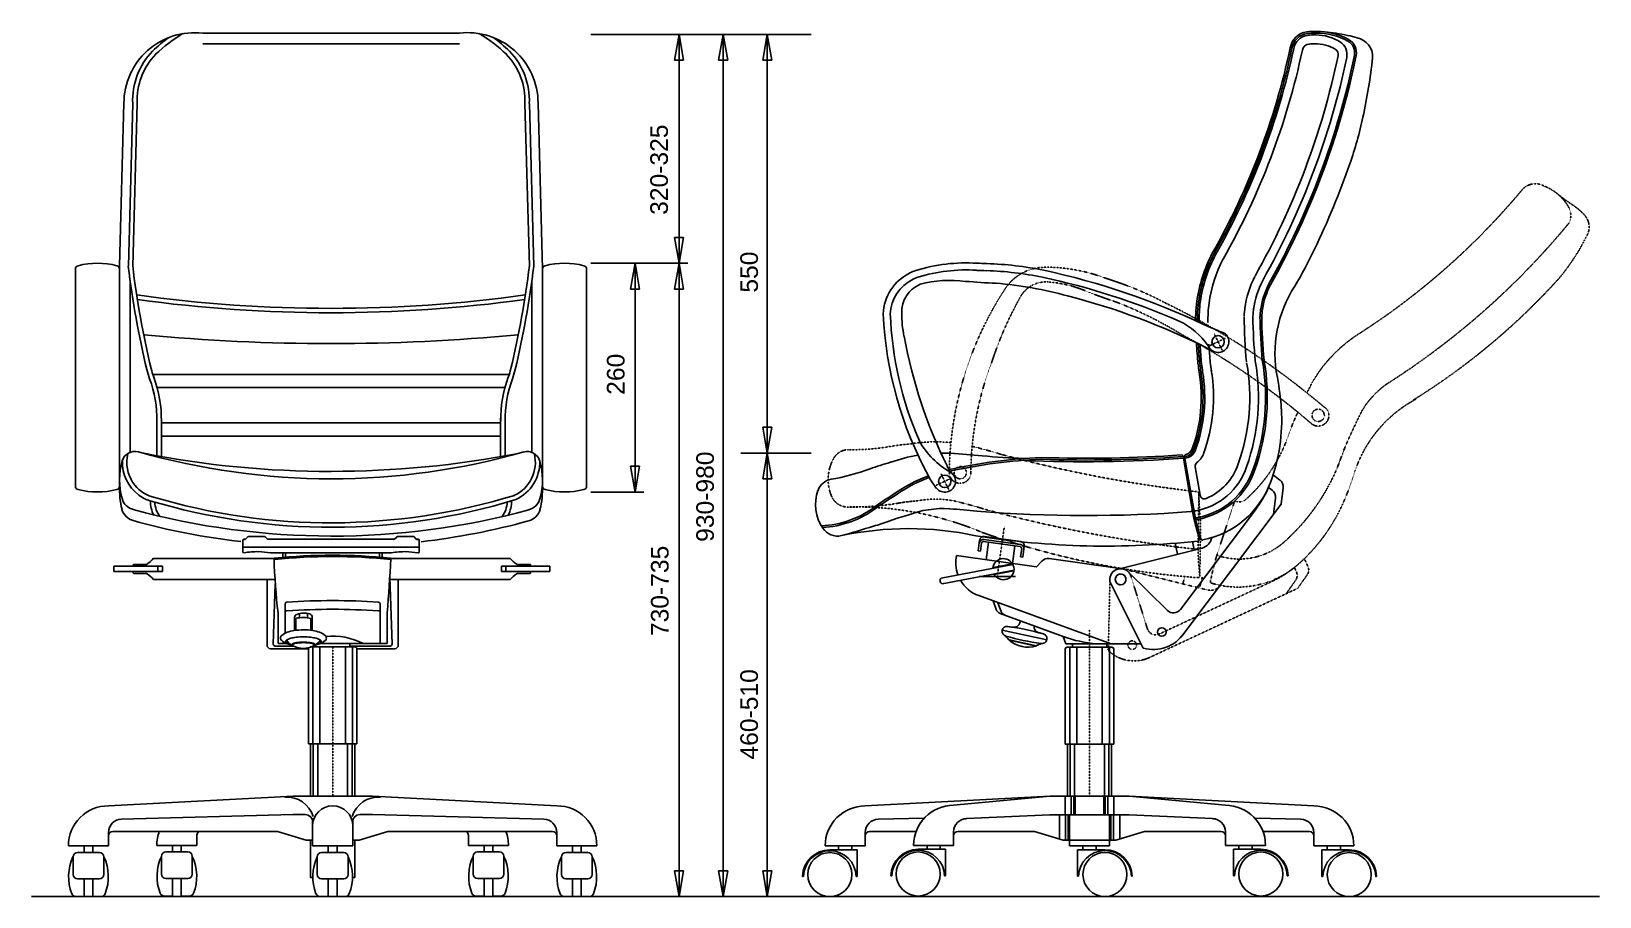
# Model space of a CAD drawing. Header units: millimetres. Extents: x 3929 to 9958, y 1973 to 3963.
# Drawn here: x 6078 to 7858, y 2880 to 3862 of the extents above; entities that cross this region are included whole.
import ezdxf

# ---------------------------------------------------------------- set-up
doc = ezdxf.new("R2010")
doc.units = ezdxf.units.MM
doc.linetypes.add('AKS1', pattern=[0.024, 0.01, -0.002, 0, -0.002, 0.01])
doc.linetypes.add('NOKTALI', pattern=[0.001, 0, -0.001])
for name, color, linetype in [('4', 1, 'NOKTALI'), ('axis', 40, 'AKS1'), ('chair', 250, 'Continuous'), ('dim', 4, 'Continuous'), ('size', 3, 'Continuous')]:
    doc.layers.add(name, color=color, linetype=linetype)
doc.styles.get("Standard").update_dxf_attribs({"font": 'arial.ttf'})

msp = doc.modelspace()

# ---------------------------------------------------------------- linework, layer by layer
at = {"color": 5}
msp.add_line((6078.3, 2880.2), (7858, 2880.2), dxfattribs=at)
at = {"layer": '4', "linetype": 'NOKTALI'}
for p, q in [((7131.4, 3349.2), (7131.8, 3349.2)), ((7403.2, 3337.6), (7402.3, 3276.3)), ((7443.3, 3327.4), (7424.2, 3269.4)), ((7405.2, 3305.2), (7404.3, 3244.1)), ((7522.9, 3263.6), (7526.9, 3254.9)), ((7300.4, 3159.3), (7302.3, 3240.4)), ((7317.4, 3251.9), (7412.8, 3228.1)), ((7326.1, 3243.8), (7344.8, 3184)), ((7387.2, 3243.4), (7385, 3235.1)), ((7407.1, 3242.5), (7403.9, 3230.4)), ((7404.1, 3243.3), (7407.1, 3242.5)), ((7511.6, 3253.6), (7513.8, 3248.8)), ((7526.1, 3245.3), (7515.4, 3230)), ((7515.4, 3230), (7349.3, 3152.5)), ((7488.3, 3238.8), (7358.2, 3178.1)), ((7513, 3239.1), (7502.3, 3223.8))]:
    msp.add_line(p, q, dxfattribs=at)
for centre, radius in [((7538.6, 3426.3), 7), ((7132.4, 3361.2), 7), ((7314.4, 3240.1), 6.09), ((7327.6, 3165.5), 4.87)]:
    msp.add_circle(centre, radius, dxfattribs=at)
for centre, radius, start, end in [((7785.1, 3669.1), 20, 60.2109, 139.3138), ((7775.6, 3635.8), 54.3, 29.4104, 68.9499), ((7145.3, 4203.7), 813.8, 302.3848, 320.1402), ((7970.8, 3878.5), 257.2, 230.6482, 236.1314), ((7806.3, 3653.1), 19, 333.4853, 29.4104), ((7798.9, 3618.7), 54.3, 42.5878, 58.3729), ((7826.1, 3640), 20, 328.9636, 50.2816), ((7145.3, 4203.7), 878.8, 302.4706, 320.4925), ((7623.2, 3739), 245.7, 320.7468, 333.5978), ((7228.4, 3540.6), 53.7, 90.1792, 146.7505), ((7229.7, 3544.3), 33.4, 85.6583, 150.6064), ((7228.9, 3400.8), 193.6, 70.0747, 90.1792), ((7221.9, 3441.3), 136.8, 66.4502, 85.6583), ((7258.7, 3454.7), 133, 69.3529, 74.2227), ((7187.1, 3217.6), 380.5, 62.0328, 71.8611), ((7241.5, 4096.9), 768.6, 301.7583, 318.0922), ((7508.4, 3357.1), 388.5, 146.7505, 179.3727), ((7555.2, 3361), 406.9, 150.6064, 162.1198), ((7552.6, 4279.7), 764.6, 248.8342, 251.4492), ((7146, 3131.6), 453.7, 58.4583, 68.8876), ((6996.1, 2796.3), 842.7, 50.8609, 63.9972), ((7004, 2807.5), 805.6, 49.1375, 61.9109), ((7675.8, 3378.3), 167.5, 124.4175, 144.0075), ((7508.4, 3357.1), 364.1, 159.268, 179.3747), ((7711.4, 3358.5), 208, 145.3542, 149.6556), ((8195, 3122.2), 745.9, 152.7594, 153.7877), ((7675.8, 3378.3), 102.5, 124.9712, 144.0075), ((7012, 2800.1), 829.8, 49.6641, 51.5456), ((7717.8, 3316.6), 145.1, 117.9606, 161.1179), ((7711.4, 3358.5), 143, 145.3542, 148.9999), ((8195, 3122.2), 745.9, 155.6417, 156.9693), ((7538.6, 3426.3), 12.2, 231.7294, 30.9516), ((8195, 3122.2), 680.9, 152.9181, 157.1809), ((7342.9, 3458.7), 171, 311.5954, 341.7613), ((7016.2, 3596.5), 525.2, 338.6405, 339.6673), ((7005.4, 3368.3), 19, 89.2757, 150.4787), ((7008.9, 3647.2), 260, 269.2757, 279.4038), ((7103.9, 3073.6), 321.5, 95.0925, 99.4038), ((7085.2, 3248.3), 145.9, 93.7187, 93.8775), ((7104.3, 3221.7), 174.5, 84.2393, 99.4098), ((7007.7, 2827.4), 580.4, 72.8048, 76.3942), ((7104.3, 3221.7), 174.5, 75.6873, 76.1978), ((7571.7, 4840.2), 1510.2, 254.9396, 263.5279), ((7342.9, 3458.7), 236, 312.3967, 342.1169), ((7016.2, 3596.5), 590.2, 337.3404, 339.5109), ((7031.5, 3353.5), 49, 150.4787, 202.8512), ((7132, 3361.2), 12, 179.3727, 267.4853), ((7132.4, 3361.2), 12, 267.4853, 359.3747), ((7292.1, 3449.2), 300.8, 335.6972, 343.4633), ((7004.8, 3342.2), 20, 202.8512, 272.431), ((7103.9, 3073.6), 256.5, 94.412, 99.4038), ((7103.9, 3073.6), 256.5, 95.0925, 99.4038), ((7104.3, 3221.7), 109.5, 75.6873, 100.5927), ((7401.2, 3337.6), 2, 359.1553, 83.5279), ((7739.5, 3341.3), 336.3, 180.6088, 186.1821), ((7445.2, 3326.6), 2, 70.8476, 158.1871), ((7449, 3339.8), 11.7, 254.4408, 308.8987), ((7008.9, 3647.2), 325, 269.2757, 279.4038), ((7013.8, 2952.2), 370.2, 67.5157, 91.1711), ((7007.7, 2827.4), 515.4, 72.6756, 76.0935), ((7571.7, 4840.2), 1575.2, 254.8938, 263.7468), ((7382.2, 3408.6), 202, 311.581, 335.6722), ((7471.5, 4181.5), 942, 250.3923, 265.7756), ((7400.3, 3276.4), 2, 263.7468, 359.1553), ((7708.9, 3278.6), 306.6, 180.4284, 186.4642), ((7449, 3340.2), 77, 252.2668, 313.5274), ((7690.8, 3186.9), 279.1, 162.8835, 169.4929), ((7447.5, 3335), 103.6, 253.3556, 311.581), ((7426.1, 3268.8), 2, 161.7553, 252.2668), ((7314.4, 3240.1), 12.2, 17.3904, 178.7054), ((7402.3, 3244.1), 2, 265.7756, 359.1553), ((7438.7, 3342.7), 115.1, 294.495, 309.2709), ((7505, 3244.7), 9.74, 325.1735, 25), ((7518.1, 3250.8), 9.74, 325.1735, 25), ((7416.4, 3242.3), 14.6, 255.9989, 321.7713), ((7418.4, 3237.6), 2, 161.7553, 253.3556), ((7354.1, 3187), 9.74, 197.3915, 295), ((7329.6, 3189.6), 42, 226.1384, 298.0434)]:
    msp.add_arc(centre, radius, start, end, dxfattribs=at)
at = {"layer": 'axis', "linetype": 'AKS1'}
for p, q in [((7433.4, 3513.9), (7415.6, 3505.3)), ((7420.6, 3519.1), (7429.6, 3500.2)), ((7123, 3355.4), (7105.2, 3346.9)), ((7110.6, 3360.1), (7119.4, 3341.7)), ((7174.4, 3243.4), (7182.4, 3300.1)), ((7279.1, 3183.4), (7279.1, 2994.1)), ((6420.2, 2994.2), (6420.2, 3163.5))]:
    msp.add_line(p, q, dxfattribs=at)
at = {"layer": 'chair'}
for p, q in [((6272.7, 3860), (6564, 3860)), ((6272.7, 3847.9), (6564, 3847.9)), ((6183.3, 3780.5), (6178.3, 3595.9)), ((6193.3, 3780.3), (6188.3, 3595.6)), ((6198.3, 3780.1), (6193.3, 3595.5)), ((6638.4, 3780.1), (6643.4, 3595.5)), ((6643.4, 3780.3), (6648.4, 3595.6)), ((6653.3, 3780.6), (6658.3, 3592.2)), ((6178.3, 3342.2), (6178.3, 3595.9)), ((6128.3, 3345.9), (6128.3, 3592.2)), ((6128.3, 3352.1), (6128.3, 3586.1)), ((6190.4, 3384.4), (6190.4, 3579.2)), ((6646.3, 3384.2), (6646.3, 3579.2)), ((6658.3, 3342.2), (6658.3, 3592.2)), ((6708.3, 3345.9), (6708.3, 3592.2)), ((6708.3, 3352.1), (6708.3, 3586.1)), ((6620.6, 3472.7), (6216, 3472.7)), ((6615.6, 3457.7), (6221, 3457.7)), ((6220.8, 3380.3), (6220.8, 3420.5)), ((6220.8, 3380.4), (6220.8, 3420.5)), ((6225.8, 3379.4), (6225.8, 3423.2)), ((6225.8, 3379.5), (6225.8, 3420.4)), ((6610.8, 3417.7), (6225.8, 3417.7)), ((6610.8, 3379.4), (6610.8, 3423.2)), ((6615.8, 3380.3), (6615.8, 3420.5)), ((6610.8, 3402.7), (6225.8, 3402.7)), ((7385.4, 3379.8), (7396, 3317.4)), ((7387, 3379.5), (7397.3, 3319.5)), ((7399.1, 3367.9), (7404.7, 3335.6)), ((7487.4, 3358.7), (7495.1, 3352.9)), ((7482.2, 3344.5), (7486.4, 3341.4)), ((7490.2, 3332.4), (7488, 3314)), ((7498.9, 3344), (7496.7, 3325.5)), ((7468.6, 3320.6), (7382.2, 3205.9)), ((7496.7, 3325.5), (7383.7, 3175.6)), ((6318.3, 3271.3), (6318.3, 3284.6)), ((6518.3, 3276.6), (6318.3, 3276.6)), ((6320.9, 3285.6), (6319.3, 3285.6)), ((6324, 3288.3), (6321.7, 3286)), ((6342.2, 3288.9), (6325.4, 3288.9)), ((6343.6, 3288.3), (6345.7, 3286.1)), ((6489.4, 3285.6), (6347.1, 3285.6)), ((6493, 3288.2), (6490.8, 3286.1)), ((6493, 3288.3), (6490.9, 3286.1)), ((6511.2, 3288.9), (6494.4, 3288.9)), ((6494.4, 3288.8), (6511.1, 3288.8)), ((6512.5, 3288.2), (6514.8, 3285.9)), ((6512.6, 3288.3), (6514.7, 3286.1)), ((6515.7, 3285.5), (6517.3, 3285.5)), ((6517.3, 3285.6), (6516.1, 3285.6)), ((6518.3, 3271.3), (6518.3, 3284.6)), ((7152.8, 3272.6), (7154.4, 3284.6)), ((7155.2, 3272.3), (7156.5, 3281.4)), ((7158.8, 3283.1), (7199.9, 3277.3)), ((7159.6, 3285.5), (7200.3, 3279.8)), ((7160.1, 3288.8), (7200.7, 3283.1)), ((7161.9, 3262.5), (7164.6, 3282.3)), ((7191.8, 3258.3), (7194.5, 3278.1)), ((7200.8, 3265.9), (7202.1, 3275)), ((7203.3, 3265.5), (7205, 3277.5)), ((7311.5, 3251.9), (7406.9, 3275.7)), ((7376.2, 3281.2), (7379.1, 3268.8)), ((7395.8, 3283.1), (7398, 3273.5)), ((6194.4, 3257), (6207.9, 3257)), ((6216.9, 3264), (6353.7, 3264)), ((6319.7, 3270.3), (6319.6, 3270.3)), ((6487, 3270.3), (6349.5, 3270.3)), ((6363.7, 3265.1), (6363.7, 3270.3)), ((6366.7, 3265.4), (6366.7, 3270.3)), ((6473.4, 3265.3), (6473.4, 3270.3)), ((6476.4, 3265.1), (6476.4, 3270.3)), ((6486.1, 3264), (6621.7, 3264)), ((6517.3, 3270.3), (6516.9, 3270.3)), ((6644.2, 3257), (6630.7, 3257)), ((7110.6, 3241.6), (7192.2, 3257)), ((7128.1, 3267.3), (7127.6, 3263.8)), ((7218.8, 3254.5), (7128.1, 3267.3)), ((7152.8, 3272.6), (7155.2, 3272.3)), ((7169.6, 3253.6), (7191.8, 3257.8)), ((7200.8, 3265.9), (7203.3, 3265.5)), ((7218.8, 3254.5), (7225, 3260.9)), ((7316.1, 3252.2), (7233.4, 3263.8)), ((6171.9, 3255), (6226.9, 3255)), ((6171.9, 3249), (6171.9, 3255)), ((6171.9, 3249), (6226.9, 3249)), ((6193.9, 3255), (6193.9, 3256.5)), ((6193.9, 3247.5), (6193.9, 3249)), ((6194.4, 3247), (6207.9, 3247)), ((6216.9, 3240), (6354.8, 3240)), ((6221.9, 3249), (6221.9, 3255)), ((6226.9, 3249), (6226.9, 3255)), ((6345.7, 3240), (6345.7, 3165.5)), ((6621.7, 3240), (6484.9, 3240)), ((6487.6, 3166.6), (6485, 3242.5)), ((6494.7, 3240), (6494.7, 3165.5)), ((6611.7, 3255), (6611.7, 3249)), ((6666.7, 3255), (6611.7, 3255)), ((6666.7, 3249), (6611.7, 3249)), ((6616.7, 3255), (6616.7, 3249)), ((6644.2, 3247), (6630.6, 3247)), ((6644.7, 3256.5), (6644.7, 3255)), ((6644.7, 3249), (6644.7, 3247.5)), ((6666.7, 3255), (6666.7, 3249)), ((7111.8, 3235.2), (7193.4, 3250.7)), ((7153.9, 3243.4), (7195, 3243.4)), ((7171, 3245.7), (7193.3, 3249.9)), ((7323, 3248.8), (7367.5, 3204.8)), ((6352.8, 3166.6), (6355.1, 3235.2)), ((7303.5, 3167.1), (7153.4, 3221.7)), ((7340, 3162.2), (7303.6, 3234.6)), ((6366.2, 3212.2), (6366.2, 3206.3)), ((6366.2, 3206.3), (6366.2, 3179.1)), ((6474.2, 3212.2), (6474.2, 3206.3)), ((6474.2, 3206.3), (6474.2, 3167.4)), ((7173.3, 3205.8), (7169.6, 3215.8)), ((7178.8, 3203.8), (7175.2, 3213.7)), ((6358.2, 3202.2), (6358.2, 3167.4)), ((6377, 3196.7), (6377, 3182.4)), ((6378.5, 3196.1), (6378.5, 3182.4)), ((6382.5, 3201.3), (6382.5, 3196.7)), ((6385.9, 3196.9), (6387, 3196.9)), ((6391.5, 3201.6), (6391.5, 3196.6)), ((6395.5, 3195.9), (6395.5, 3182.4)), ((6397, 3197.1), (6397, 3182.4)), ((6482.2, 3202.2), (6482.2, 3167.4)), ((7249.3, 3175.4), (7177.6, 3201.5)), ((7200.8, 3193), (7200.1, 3190.9)), ((6366.2, 3168.1), (6366.2, 3167.4)), ((7179.8, 3182.4), (7230.7, 3171.7)), ((7187.9, 3171.4), (7187.9, 3171)), ((7187.9, 3171.4), (7218.8, 3164.9)), ((7187.9, 3171), (7218.7, 3164.5)), ((7252.3, 3167.1), (7249.3, 3175.4)), ((6349.7, 3161.5), (6392.7, 3161.5)), ((6354.8, 3164.5), (6376, 3164.5)), ((6367.6, 3167.4), (6358.2, 3167.4)), ((6392.7, 3161.5), (6392.7, 3053.5)), ((6394.7, 3163.5), (6445.7, 3163.5)), ((6446, 3163.5), (6395.7, 3163.5)), ((6397.7, 3163.5), (6397.7, 3053.5)), ((6398.1, 3164.5), (6400.7, 3164.5)), ((6400.7, 3165.6), (6400.7, 3163.5)), ((6405.7, 3163.5), (6405.7, 3053.5)), ((6482.2, 3167.4), (6406.4, 3167.4)), ((6434.7, 3163.5), (6434.7, 3053.5)), ((6439.7, 3167.4), (6439.7, 3163.5)), ((6439.7, 3164.5), (6485.6, 3164.5)), ((6442.7, 3163.5), (6442.7, 3053.5)), ((6447.7, 3161.5), (6490.7, 3161.5)), ((6447.7, 3161.5), (6447.7, 3053.5)), ((7218.8, 3164.9), (7218.7, 3164.5)), ((7251.6, 3161.2), (7251.6, 3053.2)), ((7337.6, 3167.1), (7252.3, 3167.1)), ((7304.6, 3163.2), (7253.6, 3163.2)), ((7256.6, 3163.2), (7256.6, 3053.2)), ((7259.7, 3167.1), (7259.7, 3163.2)), ((7264.6, 3163.2), (7264.6, 3053.2)), ((7293.6, 3163.2), (7293.6, 3053.2)), ((7298.6, 3167.1), (7298.6, 3163.2)), ((7301.6, 3163.2), (7301.6, 3053.2)), ((7306.6, 3161.2), (7306.6, 3053.2)), ((6447.7, 3053.5), (6392.7, 3053.5)), ((6395.2, 3053.5), (6395.2, 2994.4)), ((6398.2, 3053.5), (6398.2, 2994.4)), ((6403.2, 3053.5), (6403.2, 2994.4)), ((6437.2, 3053.5), (6437.2, 2994.4)), ((6442.2, 3053.5), (6442.2, 2994.4)), ((6445.2, 3053.5), (6445.2, 2994.4)), ((7306.6, 3053.2), (7251.6, 3053.2)), ((7254.1, 3053.2), (7254.1, 2994.1)), ((7257.1, 3053.2), (7257.1, 2994.1)), ((7262.1, 3053.2), (7262.1, 2994.1)), ((7296.1, 3053.2), (7296.1, 2994.1)), ((7301.1, 3053.2), (7301.1, 2994.1)), ((7304.1, 3053.2), (7304.1, 2994.1)), ((6165.8, 2983.2), (6375.2, 2994.2)), ((6420.2, 2994.2), (6375.2, 2994.2)), ((6420.2, 2994.2), (6465.2, 2994.2)), ((6465.2, 2994.2), (6674.5, 2983.2)), ((7024.6, 2983.1), (7234.1, 2994.1)), ((7124.9, 2983.8), (7234.1, 2994.1)), ((7279.1, 2994.1), (7234.1, 2994.1)), ((7279.1, 2994.1), (7234.1, 2994.1)), ((7251.4, 2973.1), (7251.4, 2994.1)), ((7258.4, 2973.1), (7258.4, 2994.1)), ((7261.4, 2973.1), (7261.4, 2994.1)), ((7262.9, 2973.1), (7262.9, 2994.1)), ((7279.1, 2994.1), (7324.1, 2994.1)), ((7279.1, 2994.1), (7324.1, 2994.1)), ((7295.3, 2973.1), (7295.3, 2994.1)), ((7296.8, 2973.1), (7296.8, 2994.1)), ((7299.8, 2973.1), (7299.8, 2994.1)), ((7306.8, 2973.1), (7306.8, 2994.1)), ((7533.6, 2983.1), (7324.1, 2994.1)), ((7433.3, 2983.8), (7324.1, 2994.1)), ((6180.5, 2968), (6375.2, 2973.2)), ((6389.4, 2973.2), (6375.2, 2973.2)), ((6450.9, 2973.2), (6465.2, 2973.2)), ((6465.2, 2973.2), (6659.9, 2968)), ((7139.6, 2968.6), (7234.1, 2973.1)), ((7279.1, 2973.1), (7234.1, 2973.1)), ((7244.9, 2945.4), (7244.9, 2973.1)), ((7251.9, 2944.1), (7251.9, 2973.1)), ((7254.9, 2944.1), (7254.9, 2973.1)), ((7256.4, 2944.1), (7256.4, 2973.1)), ((7279.1, 2973.1), (7324.1, 2973.1)), ((7301.9, 2944.1), (7301.9, 2973.1)), ((7303.4, 2944.1), (7303.4, 2973.1)), ((7306.4, 2944.1), (7306.4, 2973.1)), ((7313.4, 2945.4), (7313.4, 2973.1)), ((7418.7, 2968.6), (7324.1, 2973.1)), ((6397.4, 2965.2), (6397.4, 2937.7)), ((6442.9, 2965.2), (6442.9, 2937.7)), ((7091.4, 2969), (7039.3, 2967.9)), ((7466.9, 2969), (7519, 2967.9)), ((6165.8, 2937.7), (6120.3, 2937.7)), ((6138.1, 2930.2), (6138.1, 2937.7)), ((6148.1, 2937.7), (6138.1, 2937.7)), ((6148.1, 2930.2), (6148.1, 2937.7)), ((6165.8, 2953), (6165.8, 2937.7)), ((6310.7, 2954.2), (6170.8, 2954.2)), ((6266.1, 2938.3), (6220.6, 2938.3)), ((6248.4, 2938.3), (6238.4, 2938.3)), ((6238.4, 2930.8), (6238.4, 2938.3)), ((6248.4, 2930.8), (6248.4, 2938.3)), ((6266.1, 2949.8), (6266.1, 2938.3)), ((6357.7, 2954.2), (6310.7, 2954.2)), ((6390.2, 2944.1), (6357.7, 2954.2)), ((6390.2, 2944.1), (6397.4, 2944.1)), ((6395.2, 2901.7), (6395.2, 2944.1)), ((6397.4, 2937.7), (6420.2, 2937.7)), ((6420.2, 2937.7), (6415.2, 2937.7)), ((6415.2, 2930.2), (6415.2, 2937.7)), ((6420.2, 2937.7), (6425.2, 2937.7)), ((6442.9, 2937.7), (6420.2, 2937.7)), ((6425.2, 2930.2), (6425.2, 2937.7)), ((6450.2, 2944.1), (6442.9, 2944.1)), ((6445.2, 2901.7), (6445.2, 2944.1)), ((6450.2, 2944.1), (6482.7, 2954.2)), ((6482.7, 2954.2), (6529.7, 2954.2)), ((6529.7, 2954.2), (6669.5, 2954.2)), ((6574.2, 2949.8), (6574.2, 2938.3)), ((6574.2, 2938.3), (6619.7, 2938.3)), ((6592, 2930.8), (6592, 2938.3)), ((6592, 2938.3), (6602, 2938.3)), ((6602, 2930.8), (6602, 2938.3)), ((6674.5, 2953), (6674.5, 2937.7)), ((6674.5, 2937.7), (6720, 2937.7)), ((6692.3, 2937.7), (6702.3, 2937.7)), ((6692.3, 2930.2), (6692.3, 2937.7)), ((6702.3, 2930.2), (6702.3, 2937.7)), ((7024.6, 2937.6), (6979.1, 2937.6)), ((6994.4, 2937.6), (6994.4, 2933.1)), ((7009.4, 2937.6), (6994.4, 2937.6)), ((7009.4, 2937.6), (7009.4, 2933.1)), ((7024.6, 2952.9), (7024.6, 2937.6)), ((7082.3, 2954.1), (7029.6, 2954.1)), ((7124.9, 2938.3), (7079.4, 2938.3)), ((7109.7, 2938.3), (7094.7, 2938.3)), ((7094.7, 2938.3), (7094.7, 2933.8)), ((7107.2, 2938.3), (7097.2, 2938.3)), ((7109.7, 2938.3), (7109.7, 2933.8)), ((7124.9, 2953.6), (7124.9, 2938.3)), ((7124.9, 2953.6), (7124.9, 2938.3)), ((7124.9, 2949.8), (7124.9, 2938.3)), ((7216.7, 2954.1), (7129.9, 2954.1)), ((7216.6, 2954.1), (7216.7, 2954.1)), ((7249.1, 2944.1), (7216.6, 2954.1)), ((7249.1, 2944.1), (7279.1, 2944.1)), ((7256.4, 2953), (7256.4, 2937.7)), ((7256.4, 2949.2), (7256.4, 2937.7)), ((7256.4, 2944.1), (7256.4, 2937.7)), ((7256.4, 2937.7), (7301.9, 2937.7)), ((7271.6, 2937.7), (7286.6, 2937.7)), ((7271.6, 2937.7), (7271.6, 2933.2)), ((7274.1, 2937.7), (7284.1, 2937.7)), ((7309.1, 2944.1), (7279.1, 2944.1)), ((7286.6, 2937.7), (7286.6, 2933.2)), ((7309.1, 2944.1), (7341.6, 2954.1)), ((7341.6, 2954.1), (7369.1, 2954.1)), ((7428.3, 2954.1), (7369.1, 2954.1)), ((7433.3, 2953.6), (7433.3, 2938.3)), ((7433.3, 2953.6), (7433.3, 2938.3)), ((7433.3, 2949.8), (7433.3, 2938.3)), ((7433.3, 2938.3), (7478.8, 2938.3)), ((7448.6, 2938.3), (7448.6, 2933.8)), ((7448.6, 2938.3), (7463.6, 2938.3)), ((7451.1, 2938.3), (7461.1, 2938.3)), ((7463.6, 2938.3), (7463.6, 2933.8)), ((7476, 2954.1), (7528.6, 2954.1)), ((7533.6, 2952.9), (7533.6, 2937.6)), ((7533.6, 2937.6), (7579.1, 2937.6)), ((7548.9, 2937.6), (7563.9, 2937.6)), ((7548.9, 2937.6), (7548.9, 2933.1)), ((7563.9, 2937.6), (7563.9, 2933.1)), ((6125.6, 2925.2), (6125.6, 2905.2)), ((6155.6, 2930.2), (6130.6, 2930.2)), ((6160.6, 2905.2), (6160.6, 2925.2)), ((6225.9, 2925.8), (6225.9, 2905.8)), ((6255.9, 2930.8), (6230.9, 2930.8)), ((6260.9, 2905.8), (6260.9, 2925.8)), ((6402.7, 2925.2), (6402.7, 2905.2)), ((6420.2, 2930.2), (6407.7, 2930.2)), ((6420.2, 2930.2), (6432.7, 2930.2)), ((6437.7, 2925.2), (6437.7, 2905.2)), ((6579.5, 2905.8), (6579.5, 2925.8)), ((6584.5, 2930.8), (6609.5, 2930.8)), ((6614.5, 2925.8), (6614.5, 2905.8)), ((6679.8, 2905.2), (6679.8, 2925.2)), ((6684.8, 2930.2), (6709.8, 2930.2)), ((6714.8, 2925.2), (6714.8, 2905.2)), ((7015.4, 2933.1), (6984.4, 2933.1)), ((7015.4, 2933.1), (7015.4, 2903.1)), ((7115.7, 2933.8), (7084.7, 2933.8)), ((7115.7, 2933.8), (7115.7, 2903.8)), ((7265.6, 2933.2), (7265.6, 2903.2)), ((7265.6, 2933.2), (7296.6, 2933.2)), ((7442.6, 2933.8), (7473.6, 2933.8)), ((7442.6, 2933.8), (7442.6, 2903.8)), ((7542.9, 2933.1), (7542.9, 2903.1)), ((7542.9, 2933.1), (7573.9, 2933.1)), ((6397.7, 2901.7), (6395.2, 2901.7)), ((6442.7, 2901.7), (6445.2, 2901.7)), ((6953.5, 2903.1), (6954.5, 2903.1)), ((7015.4, 2903.1), (7014.3, 2903.1)), ((7054.7, 2903.8), (7053.7, 2903.8)), ((7115.7, 2903.8), (7114.6, 2903.8)), ((7265.6, 2903.2), (7266.7, 2903.2)), ((7326.6, 2903.2), (7327.6, 2903.2)), ((7442.6, 2903.8), (7443.7, 2903.8)), ((7503.5, 2903.8), (7504.6, 2903.8)), ((7542.9, 2903.1), (7544, 2903.1)), ((7603.8, 2903.1), (7604.9, 2903.1)), ((6130.6, 2900.2), (6155.6, 2900.2)), ((6138.1, 2880.2), (6138.1, 2900.2)), ((6148.1, 2880.2), (6148.1, 2900.2)), ((6230.9, 2900.8), (6255.9, 2900.8)), ((6238.4, 2880.8), (6238.4, 2900.8)), ((6248.4, 2880.8), (6248.4, 2900.8)), ((6407.7, 2900.2), (6420.2, 2900.2)), ((6415.2, 2880.2), (6415.2, 2900.2)), ((6432.7, 2900.2), (6420.2, 2900.2)), ((6425.2, 2880.2), (6425.2, 2900.2)), ((6609.5, 2900.8), (6584.5, 2900.8)), ((6592, 2880.8), (6592, 2900.8)), ((6602, 2880.8), (6602, 2900.8)), ((6709.8, 2900.2), (6684.8, 2900.2)), ((6692.3, 2880.2), (6692.3, 2900.2)), ((6702.3, 2880.2), (6702.3, 2900.2)), ((6128.9, 2880.2), (6138.1, 2880.2)), ((6148.1, 2880.2), (6157.3, 2880.2)), ((6229.2, 2880.8), (6238.4, 2880.8)), ((6248.4, 2880.8), (6257.6, 2880.8)), ((6406, 2880.2), (6415.2, 2880.2)), ((6434.4, 2880.2), (6425.2, 2880.2)), ((6592, 2880.8), (6582.8, 2880.8)), ((6611.2, 2880.8), (6602, 2880.8)), ((6692.3, 2880.2), (6683.1, 2880.2)), ((6711.5, 2880.2), (6702.3, 2880.2))]:
    msp.add_line(p, q, dxfattribs=at)
for points in [[(6399.7, 3165.4, 0.036172), (6405.4, 3167, 0.092461), (6411.7, 3170.7, 0.21798), (6413, 3173.6, 0.21798), (6411.7, 3176.5, 0.092461), (6405.4, 3180.1, 0.049145), (6397.7, 3182.1, 0.036789), (6387, 3182.9, 0.036789), (6376.4, 3182.1, 0.049145), (6368.6, 3180.1, 0.092461), (6362.4, 3176.5, 0.21798), (6361, 3173.6, 0.21798), (6362.4, 3170.7, 0.092461), (6368.6, 3167, 0.036172), (6374.3, 3165.4, 0.036789)], [(6387, 3174.9, 0.027109), (6378.7, 3174.4, 0.037151), (6372.8, 3173.3, 0.077239), (6367.7, 3171.1, 0.25681), (6366.8, 3169.6, 0.25681), (6367.7, 3168, 0.077239), (6372.8, 3165.8, 0.00948), (6374.3, 3165.4, 0.027109)], [(6387, 3168.9, 0.022037), (6381.6, 3168.6, 0.03052), (6377.8, 3168.1, 0.066451), (6374.5, 3166.9, 0.280855), (6374, 3166.1, 0.20662), (6374.3, 3165.5, 0.005002)], [(6387, 3168.4, 0.022037), (6381.7, 3168.1, 0.03052), (6377.9, 3167.6, 0.070109), (6374.4, 3166.3, 0.247535)], [(6399.8, 3165.4, 0.00948), (6401.3, 3165.8, 0.077239), (6406.4, 3168, 0.25681), (6407.2, 3169.6, 0.25681), (6406.4, 3171.1, 0.077239), (6401.3, 3173.3, 0.037151), (6395.3, 3174.4, 0.027109), (6387, 3174.9, 0.027109)], [(6399.8, 3165.5, 0.20662), (6400.1, 3166.1, 0.280855), (6399.6, 3166.9, 0.066451), (6396.3, 3168.1, 0.03052), (6392.4, 3168.6, 0.022037), (6387, 3168.9, 0.022037)], [(6399.3, 3166.4, 0.065168), (6396.1, 3167.6, 0.03052), (6392.4, 3168.1, 0.022037), (6387, 3168.4, 0.022037)]]:
    msp.add_lwpolyline(points, format="xyb", dxfattribs=at)
for centre, radius in [((7425, 3509.8), 7), ((7114.8, 3351.4), 7), ((7114.8, 3351.4), 7), ((7314.4, 3240.1), 6.09), ((7361.1, 3180.4), 4.87), ((6984.4, 2905.1), 25), ((7084.7, 2905.8), 25), ((7296.6, 2905.2), 25), ((7473.6, 2905.8), 25), ((7573.9, 2905.1), 25)]:
    msp.add_circle(centre, radius, dxfattribs=at)
for centre, radius, start, end in [((6263.3, 3780.5), 80, 83.2817, 180), ((6330.4, 3721.7), 164.4, 125.7081, 134.179), ((6330.4, 3721.7), 159.4, 120.1641, 134.179), ((6573.3, 3780.6), 80, 0, 96.7251), ((6506.3, 3721.7), 159.4, 45.821, 59.8359), ((6506.3, 3721.7), 164.4, 45.821, 54.2919), ((7528.6, 3839.6), 22, 97.1447, 170.4578), ((7528.6, 3839.6), 20, 97.1135, 170.4578), ((7528.6, 3839.6), 18, 97.0765, 170.4578), ((7528.6, 3839.6), 8, 90, 171.8543), ((7534.3, 3799.3), 62.7, 88.2485, 97.8024), ((7534.3, 3799.3), 60.7, 88.213, 97.8024), ((7534.3, 3799.3), 58.7, 88.5989, 97.8024), ((7539.7, 3714.4), 133.7, 92.062, 94.7929), ((7535.8, 3805.7), 42.3, 58.2441, 91.1284), ((7535.8, 3805.7), 52.3, 57.4104, 90), ((7536.8, 3785.8), 76.2, 61.5627, 90.4078), ((7536.8, 3785.8), 74.2, 61.5627, 90.4369), ((7527.2, 3657), 205.3, 77.4002, 84.816), ((7554.3, 3835.7), 17, 348.2027, 58.2441), ((7564.4, 3801.6), 56.3, 70.5878, 82.2896), ((7565, 3837.8), 15, 348.4834, 61.5627), ((7565, 3837.8), 17, 348.4834, 61.5627), ((7578.4, 3833.2), 22, 356.9636, 78.2816), ((6273.7, 3783.6), 80.5, 135.9943, 182.3885), ((6273.7, 3783.6), 75.5, 136.0539, 182.3885), ((6562.9, 3783.6), 75.5, 357.6115, 43.9461), ((6562.9, 3783.6), 80.5, 357.6115, 44.0057), ((6712.7, 4011.5), 811.8, 330.3848, 348.0448), ((6712.7, 4011.5), 813.8, 330.3848, 348.0448), ((6712.7, 4011.5), 815.8, 330.3848, 348.0448), ((6712.7, 4011.5), 825.8, 330.3848, 348.0663), ((6712.7, 4011.5), 866.8, 330.4706, 348.2027), ((6712.7, 4011.5), 876.8, 330.4706, 348.2027), ((6712.7, 4011.5), 884.8, 330.4706, 348.4834), ((6712.7, 4011.5), 886.8, 330.4706, 348.4834), ((7554.3, 3835.7), 7, 348.2027, 58.2441), ((6928.3, 3907.2), 676.3, 347.8451, 353.61), ((6712.7, 4011.5), 886.8, 330.4706, 347.7815), ((7149.5, 3859.5), 450, 340.8168, 347.8451), ((6712.7, 4011.5), 912.5, 334.2445, 340.8168), ((6998.2, 3873.2), 595.3, 329.7001, 334.2727), ((7939.8, 3419.5), 450, 154.2445, 154.2727), ((6132.3, 3592.2), 4, 104.5077, 180), ((6153.3, 3511.1), 87.8, 75.4893, 104.5077), ((6174.3, 3592.2), 4, 0, 75.4893), ((7200.4, 3716.2), 1019.3, 186.7963, 193.5022), ((7200.4, 3716.2), 1014.3, 186.7963, 193.5022), ((5636.2, 3716.2), 1014.3, 346.4978, 353.2037), ((5636.2, 3716.2), 1019.3, 346.4978, 353.2037), ((6662.3, 3592.2), 4, 104.5107, 180), ((6683.3, 3511.1), 87.8, 75.4923, 104.5107), ((6704.3, 3592.2), 4, 0, 75.4923), ((7139.1, 3405.7), 193.6, 86.3858, 107.1718), ((7152.5, 3465.8), 133, 85.664, 90.5337), ((7150.4, 3218.2), 380.5, 78.3438, 88.1721), ((7568.7, 3531.8), 169.5, 152.4175, 172.0075), ((7568.7, 3531.8), 167.5, 152.4175, 172.0075), ((7568.7, 3531.8), 165.5, 152.4175, 172.0075), ((7568.7, 3531.8), 155.5, 152.4175, 172.0075), ((6145.9, 3494.2), 520.1, 9.8371, 9.8623), ((7098.7, 3539.5), 53.7, 115.7333, 177.9706), ((7098.7, 3539.5), 45.7, 115.6208, 177.9706), ((7096.6, 3546.3), 46.7, 108.3451, 117.1686), ((7096.6, 3546.3), 38.7, 108.1807, 117.1425), ((7139.1, 3405.7), 185.6, 86.3858, 107.0943), ((7121, 3442.6), 136.8, 82.7612, 104.445), ((7202.9, 4340.2), 764.6, 265.1453, 267.7602), ((7152.5, 3465.8), 125, 85.664, 90.5337), ((7150.4, 3218.2), 372.5, 78.3438, 88.1721), ((7053.6, 2781.1), 820.2, 66.4862, 77.8935), ((7053.6, 2781.1), 828.2, 64.6429, 77.8935), ((7568.7, 3531.8), 114.5, 152.9712, 172.0075), ((7568.7, 3531.8), 104.5, 152.9712, 172.0075), ((6418.3, 5159.3), 1611.6, 262.1357, 277.8643), ((7099.4, 3544), 33.4, 111.9675, 182.7871), ((7135.1, 3124.1), 453.7, 74.7693, 85.1986), ((7056.9, 2793.4), 793.4, 63.3702, 75.5968), ((7568.7, 3531.8), 96.5, 152.9712, 172.0075), ((7568.7, 3531.8), 94.5, 152.9712, 172.0075), ((7628.5, 3496.9), 139, 146.8667, 191.5006), ((6418.3, 5159.3), 1616.6, 262.1889, 277.8111), ((7448.9, 3556), 396.1, 182.0537, 203.6157), ((7208.8, 3542.8), 142.8, 180.1473, 190.8298), ((7609.4, 3531), 210, 173.3542, 177.6556), ((7609.4, 3531), 208, 173.3542, 177.6556), ((7609.4, 3531), 206, 173.3542, 179.788), ((7609.4, 3531), 196, 173.3542, 179.788), ((7609.4, 3531), 155, 173.3542, 176.9999), ((7609.4, 3531), 145, 173.3542, 176.9999), ((7609.4, 3531), 137, 173.3542, 176.9999), ((7609.4, 3531), 135, 173.3542, 176.9999), ((7470.4, 3560.9), 425.8, 182.6279, 208.6457), ((7347.2, 3460.6), 80, 33.8535, 65.1446), ((8147.3, 3549.4), 747.9, 180.7594, 181.2189), ((8147.3, 3549.4), 745.9, 180.7594, 181.2938), ((7095.5, 2760.9), 829.8, 65.9751, 67.8566), ((8147.3, 3549.4), 692.9, 180.9181, 185.1809), ((8147.3, 3549.4), 682.9, 180.9181, 185.1809), ((8147.3, 3549.4), 674.9, 180.9181, 185.1809), ((8147.3, 3549.4), 672.9, 180.9181, 185.1809), ((6418.3, 5771.7), 2264, 264.6129, 275.3871), ((7622.1, 3618.4), 562.9, 190.4852, 206.3725), ((8147.3, 3549.4), 747.9, 183.1418, 184.9693), ((8147.3, 3549.4), 745.9, 183.2266, 184.9693), ((8147.3, 3549.4), 743.9, 183.3125, 184.9693), ((8147.3, 3549.4), 733.9, 183.3125, 184.9693), ((7425, 3509.8), 12.2, 221.0448, 47.2627), ((7583.8, 3826), 365.9, 242.0966, 243.3568), ((-8236848, -5526704.4), 9927289, 33.85348938, 33.85351197), ((7236.9, 3446.5), 242, 340.3967, 10.1169), ((7236.9, 3446.5), 244, 340.3967, 10.1169), ((6296.8, 3499.3), 90, 193.5022, 200.4706), ((6296.8, 3499.3), 85, 193.5022, 200.4706), ((6539.8, 3499.3), 85, 339.5294, 346.4978), ((6539.8, 3499.3), 90, 339.5294, 346.4978), ((7236.9, 3446.5), 169, 339.5954, 9.7613), ((7236.9, 3446.5), 171, 339.5954, 9.7613), ((7236.9, 3446.5), 173, 339.5954, 9.7613), ((6883.8, 3414.7), 523.2, 6.6405, 7.6673), ((6883.8, 3414.7), 525.2, 6.6405, 7.6673), ((6883.8, 3414.7), 527.2, 6.6405, 7.6673), ((7236.9, 3446.5), 183, 339.5954, 9.7613), ((6883.8, 3414.7), 537.2, 6.6405, 7.6673), ((7236.9, 3446.5), 224, 340.3967, 10.1169), ((7236.9, 3446.5), 234, 340.3967, 10.1169), ((6089.3, 3421.8), 131.5, 359.0747, 20.4706), ((6089.3, 3421.8), 136.5, 359.0747, 20.4706), ((6747.4, 3421.8), 136.5, 159.5294, 180.9253), ((6747.4, 3421.8), 131.5, 159.5294, 180.9253), ((7196.6, 3414.2), 300.8, 3.6972, 10.5312), ((7295.2, 3420.7), 202, 339.581, 3.6722), ((6195.8, 3370.4), 15, 74.7779, 163.9575), ((6228.4, 3373.2), 41.9, 166.8829, 213.8153), ((6418.4, 4151), 796.7, 254.0681, 269.9911), ((6418.4, 4470), 1107.4, 258.9276, 269.9946), ((6419, 4151), 796.7, 269.9534, 285.8765), ((6419.3, 4470), 1107.3, 269.9498, 281.0168), ((6608.3, 3373.2), 41.9, 294.7831, 13.1171), ((6640.8, 3370.2), 15, 15.9893, 105.1689), ((7167.3, 3443), 93.4, 209.2918, 240.4734), ((7113.1, 3209), 174.5, 86.2531, 90.8569), ((7090.4, 2803.7), 580.4, 83.3707, 86.9601), ((7388.9, 3379.9), 2, 102.3239, 189.7553), ((7386.2, 3391.6), 14, 274.592, 337.1879), ((7386.3, 3391.4), 11.9, 278.4069, 337.2), ((7386.4, 3391.3), 9.74, 282.8013, 337.2307), ((7386.2, 3391.6), 24, 308.0296, 337.1879), ((6257.1, 3352.8), 78.7, 163.9575, 195.4064), ((6228.4, 3373.2), 46.9, 178.2358, 233.0276), ((6608.3, 3373.2), 46.9, 294.7831, 1.7642), ((6579.6, 3352.6), 78.7, 344.5405, 15.9893), ((6941.3, 3609.9), 260, 279.8415, 289.9696), ((7139.9, 3063.4), 321.5, 105.6583, 109.9696), ((7089.5, 3231.6), 145.9, 104.2845, 104.4433), ((7089.5, 3231.6), 145.9, 104.2845, 104.4433), ((7113.1, 3209), 174.5, 99.4727, 109.9757), ((7179.8, 3402.8), 71.1, 209.0399, 211.4335), ((7190.9, 3414.4), 86.7, 213.9254, 219.9519), ((7247.8, 2796.5), 582.4, 92.3008, 102.6925), ((7158.5, 3192.5), 176.5, 102.1741, 102.6351), ((7247.8, 2796.5), 580.4, 92.3008, 102.6182), ((7275.8, 4885.8), 1510.2, 265.5054, 267.2813), ((7275.8, 4885.8), 1512.2, 267.2859, 274.1699), ((7275.8, 4885.8), 1508.2, 268.0506, 274.0863), ((7275.8, 4885.8), 1510.2, 268.0534, 274.1281), ((7383.4, 3379.4), 2, 9.7211, 94.0863), ((7384.6, 3378.5), 1, 9.7211, 94.1281), ((7388.1, 3378.7), 1, 97.6047, 189.7553), ((7404, 3368.7), 5, 128.0296, 189.7553), ((7386.2, 3391.7), 75, 280.2808, 341.5274), ((7386.2, 3391.7), 83, 280.4037, 341.5274), ((7386.2, 3391.7), 85, 280.4522, 341.5274), ((7386.2, 3391.7), 65, 292.9244, 341.5274), ((6257.1, 3340.2), 78.7, 175.4145, 195.1895), ((6226.8, 3372.2), 40, 213.8153, 253.4148), ((6579.5, 3340.1), 78.7, 344.7574, 4.5324), ((6145.9, 3443.9), 520.1, 350.1377, 350.1629), ((6989, 3335), 19, 99.8415, 161.0445), ((7158.5, 3192.5), 176.5, 110.6587, 125.8337), ((7158.5, 3192.5), 174.5, 110.6587, 125.8585), ((7180.5, 3402.9), 95.7, 208.7972, 218.4972), ((7114.8, 3351.4), 12.2, 214.3061, 36.9386), ((7114.8, 3351.4), 12.2, 42.2216, 57.3278), ((7387.4, 3386.4), 103.6, 281.3556, 339.581), ((7489.2, 3345.2), 9.74, 353.1735, 53), ((6132.3, 3345.9), 4, 180, 255.4923), ((6153.3, 3427.1), 87.8, 255.4923, 284.5107), ((6174.3, 3345.9), 4, 284.5077, 0), ((6198.5, 3336.7), 18, 195.4064, 255.4675), ((6224.2, 3367.7), 40, 233.0276, 253.313), ((6418.3, 4015.1), 715.8, 253.313, 287.0322), ((6248.1, 3329.1), 34.8, 179.7122, 207.3725), ((6418.3, 4015.1), 710.8, 253.4148, 287.0322), ((6588.5, 3329.1), 34.8, 332.6275, 0.2878), ((6638.1, 3336.5), 18, 284.4794, 344.5405), ((6662.3, 3345.9), 4, 180, 255.4893), ((6683.3, 3427.1), 87.8, 255.4893, 284.5077), ((6704.3, 3345.9), 4, 284.5077, 0), ((7017.3, 3325.2), 49, 161.0445, 213.417), ((7224.2, 3059.8), 323.5, 121.5001, 125.8906), ((7224.2, 3059.8), 321.5, 121.4866, 125.8906), ((7409.6, 3336.4), 5, 189.7553, 292.9244), ((7376, 3389), 115.1, 322.495, 337.2709), ((7480.5, 3333.6), 9.74, 353.1735, 53), ((6198.4, 3324.3), 18, 195.1895, 255.674), ((6418.6, 4146.5), 857.2, 254.8064, 269.9789), ((6248.1, 3329.1), 29.8, 182.5167, 216.2611), ((6418.8, 4146.4), 857.2, 269.9656, 285.1382), ((6588.5, 3329.1), 29.8, 323.7389, 357.4833), ((6638.2, 3324.1), 18, 284.2729, 344.7574), ((6969.4, 3411.9), 111.2, 272.7759, 306.6968), ((6969.4, 3411.9), 113.2, 273.3209, 306.6968), ((6883.3, 3530.9), 258, 305.3794, 305.8906), ((7139.9, 3063.4), 258.5, 105.0017, 109.9696), ((7113.1, 3209), 111.5, 86.2531, 111.1029), ((7090.4, 2803.7), 517.4, 83.2415, 86.6593), ((7275.8, 4885.8), 1573.2, 265.4596, 274.3126), ((7393.9, 3318.9), 1.84, 274.8112, 8.3214), ((7697, 3375.9), 306.6, 190.9942, 197.03), ((7399.3, 3319.9), 2, 189.7553, 280.2808), ((7714.8, 3380.1), 323.3, 190.8029, 196.9438), ((7400.9, 3312), 2, 192.2365, 280.4037), ((6405.6, 4067.4), 789.5, 254.4485, 263.4802), ((6431.7, 4067.4), 789.5, 276.4624, 285.4942), ((6993.1, 3309.3), 20, 213.417, 283.0002), ((6738.5, 4240.5), 985.3, 285.2413, 287.4465), ((7073.6, 2927.5), 370.2, 78.0815, 101.8478), ((6941.3, 3609.9), 323, 286.6693, 289.9696), ((7401.3, 3310.1), 2, 192.5934, 280.4522), ((6319.3, 3284.6), 1, 70.5288, 180), ((6320.3, 3287.4), 2, 250.5288, 315), ((6325.4, 3286.9), 2, 90, 135), ((6342.2, 3286.9), 2, 45, 90), ((6347.1, 3287.6), 2, 225, 270), ((6489.4, 3287.5), 2, 269.9469, 314.9469), ((6489.4, 3287.6), 2, 270, 315), ((6494.4, 3286.9), 2, 90, 135), ((6494.4, 3286.8), 2, 89.9469, 134.9469), ((6511.1, 3286.8), 2, 44.9469, 89.9469), ((6511.2, 3286.9), 2, 45, 90), ((6516.1, 3287.6), 2, 225, 270), ((6516.3, 3287.3), 2, 224.9469, 289.4181), ((6517.3, 3284.5), 1, 359.9469, 109.4181), ((6517.3, 3284.6), 1, 0, 90), ((7298.1, 4219.9), 942, 260.9582, 276.3415), ((7158.9, 3280.6), 5, 82.0266, 172.0266), ((7159.4, 3283.9), 5, 82.0266, 172.0266), ((7158.5, 3281.1), 2, 82.0266, 172.0266), ((7199.6, 3274.9), 5, 352.0266, 82.0266), ((7200.1, 3275.3), 2, 352.0266, 82.0266), ((7200, 3278.2), 5, 352.0266, 82.0266), ((7401.9, 3285.7), 2, 276.3415, 9.7211), ((7407.4, 3286.7), 2, 189.7553, 281.3556), ((7403.4, 3289.9), 14.6, 283.9989, 349.7713), ((6194.4, 3256.5), 0.5, 90, 180), ((6207.9, 3260), 3, 270, 304.7951), ((6187.3, 3289.8), 39.2, 304.7951, 318.9747), ((6319.3, 3271.3), 1, 180, 270), ((6333.8, 3195), 76.6, 88.3051, 100.7015), ((6331.6, 3154.5), 117.2, 81.1773, 87.7807), ((6354.2, 3263.7), 0.5, 96.011, 181.6773), ((7055.9, 3284.2), 702.5, 181.6773, 186.7062), ((6419.9, 2639.9), 626.2, 83.911, 96.0533), ((6419.9, 2639.9), 627.7, 83.9609, 96.011), ((2531.2, 3500.8), 3962.2, 355.677, 356.5673), ((6485.8, 3263.6), 0.5, 356.5673, 83.9609), ((6501.2, 3195), 76.6, 88.3051, 100.7015), ((6498.9, 3154.5), 117.2, 81.1773, 87.7807), ((6517.3, 3271.3), 1, 270, 0), ((6659.7, 3299.4), 52, 222.9448, 233.581), ((6630.7, 3260), 3, 233.581, 270), ((6644.2, 3256.5), 0.5, 0, 90), ((7167, 3259), 39.7, 167.9652, 200.2667), ((7181.4, 3251.7), 12, 206.4128, 174.985), ((7232, 3254.2), 9.74, 82, 135.8161), ((6194.4, 3247.5), 0.5, 180, 270), ((6207.9, 3244), 3, 53.581, 90), ((6178.8, 3204.6), 52, 42.9448, 53.581), ((6651.3, 3214.3), 39.2, 124.7951, 138.9747), ((6630.6, 3244), 3, 90, 124.7951), ((6644.2, 3247.5), 0.5, 270, 0), ((7113.8, 3238.9), 4.38, 142.7616, 238.6362), ((7167, 3259), 39.7, 209.9609, 250.0344), ((7314.4, 3240.1), 12.2, 45.3904, 206.7054), ((6368.2, 3212.2), 2, 94.1326, 180), ((6368.2, 3206.3), 2, 180, 274.1098), ((6420.2, 2492.5), 723.6, 85.8674, 94.1326), ((6420.2, 2482.6), 723.6, 85.8902, 94.1098), ((6472.2, 3206.3), 2, 265.8902, 0), ((6472.2, 3212.2), 2, 0, 85.8674), ((7180.1, 3208.3), 7.31, 200.1722, 250), ((7185.7, 3206.3), 7.31, 200.1722, 250), ((7374.4, 3211.8), 9.74, 225.3915, 323), ((6381, 3196.7), 4, 110.6194, 180), ((6386.5, 3154.3), 42.5, 77.691, 100.7412), ((6387.6, 3179.1), 22.8, 73.3178, 110.6194), ((6393, 3197.1), 4, 0, 73.3178), ((7185.2, 3181.2), 5.5, 78.2095, 258.2095), ((7152.8, 2925.7), 263.1, 73.7399, 82.6791), ((7152.8, 2925.7), 263.1, 81.4223, 82.6791), ((7193.1, 3193), 7.31, 261.4223, 342.6063), ((7223.4, 3186.7), 7.31, 176.5728, 254.858), ((6387, 3186.4), 24.6, 218.4095, 321.5905), ((6420.2, 3100.1), 75.6, 62.8377, 95.7609), ((7257.7, 3428.4), 263.1, 253.7399, 262.6791), ((7208.7, 3193.5), 30.3, 215.5737, 226.8078), ((7209.2, 3196), 32.8, 229.519, 286.9), ((7152.8, 2925.7), 263.1, 73.7399, 74.858), ((7225.3, 3172.9), 5.5, 258.2095, 78.2095), ((7297, 3302.2), 135.5, 249.38, 265.9176), ((7351.5, 3202.6), 42, 254.1384, 326.0434), ((6349.7, 3165.5), 4, 180, 270), ((6354.8, 3166.5), 2, 178.0504, 270), ((6374.6, 3165.8), 0.488, 114.9141, 231.5401), ((6394.7, 3161.5), 2, 145.752, 180), ((6399.1, 3165.7), 0.76, 336.4065, 70.0677), ((6445.7, 3161.5), 2, 0, 90), ((6485.6, 3166.5), 2, 270, 1.9496), ((6490.7, 3165.5), 4, 270, 0), ((7208.7, 3193.5), 30.3, 289.6112, 300.8453), ((7253.6, 3161.2), 2, 90, 180), ((7304.6, 3161.2), 2, 0, 90), ((6368.7, 2962.6), 30.4, 15.9992, 95.6264), ((6471.6, 2962.6), 30.4, 84.3736, 164.0008), ((6165.8, 2937.7), 45.5, 90, 180), ((6389.4, 2965.2), 8, 0, 90), ((6420.2, 2960.4), 22.8, 90, 180), ((6420.2, 2960.4), 22.8, 0, 90), ((6450.9, 2965.2), 8, 90, 180), ((6674.5, 2937.7), 45.5, 0, 90), ((7024.6, 2937.6), 45.5, 90, 180), ((7124.9, 2938.3), 45.5, 90, 180), ((7433.3, 2938.3), 45.5, 0, 90), ((7533.6, 2937.6), 45.5, 0, 90), ((6180.8, 2953), 15, 91.2165, 180), ((6659.5, 2953), 15, 0, 88.7835), ((7039.6, 2952.9), 15, 91.2165, 180), ((7139.9, 2953.6), 15, 91.2165, 180), ((7418.3, 2953.6), 15, 0, 88.7835), ((7518.6, 2952.9), 15, 0, 88.7835), ((6170.8, 2949.2), 5, 90, 180), ((6266.1, 2938.3), 45.5, 159.6249, 180), ((6271.1, 2949.8), 5, 119.7379, 180), ((6569.2, 2949.8), 5, 0, 60.2621), ((6574.2, 2938.3), 45.5, 0, 20.3751), ((6669.5, 2949.2), 5, 0, 90), ((7029.6, 2949.1), 5, 90, 180), ((7129.9, 2949.1), 5, 90, 180), ((7256.4, 2937.7), 45.5, 0, 8.0545), ((7428.3, 2949.1), 5, 0, 90), ((7528.6, 2949.1), 5, 0, 90), ((6173.8, 2902.7), 53.3, 155.0058, 201.2653), ((6130.6, 2925.2), 5, 90, 180), ((6155.6, 2925.2), 5, 0, 90), ((6112.3, 2902.7), 53.3, 338.7347, 24.9942), ((6274.1, 2903.3), 53.3, 155.0058, 201.2653), ((6230.9, 2925.8), 5, 90, 180), ((6255.9, 2925.8), 5, 0, 90), ((6212.6, 2903.3), 53.3, 338.7347, 24.9942), ((6450.9, 2902.7), 53.3, 155.0058, 201.2653), ((6407.7, 2925.2), 5, 90, 180), ((6432.7, 2925.2), 5, 0, 90), ((6389.4, 2902.7), 53.3, 338.7347, 24.9942), ((6627.8, 2903.3), 53.3, 155.0058, 201.2653), ((6584.5, 2925.8), 5, 90, 180), ((6609.5, 2925.8), 5, 0, 90), ((6566.2, 2903.3), 53.3, 338.7347, 24.9942), ((6728, 2902.7), 53.3, 155.0058, 201.2653), ((6684.8, 2925.2), 5, 90, 180), ((6709.8, 2925.2), 5, 0, 90), ((6666.5, 2902.7), 53.3, 338.7347, 24.9942), ((6984.4, 2902.2), 31, 89.9991, 178.241), ((6984.4, 2902.2), 30, 1.759, 178.241), ((7084.7, 2902.8), 31, 90, 178.241), ((7084.7, 2902.8), 30, 1.759, 178.241), ((7296.6, 2902.3), 30, 1.759, 178.241), ((7296.6, 2902.3), 31, 1.759, 90), ((7473.6, 2902.8), 30, 1.759, 178.241), ((7473.6, 2902.8), 31, 1.759, 90), ((7573.9, 2902.2), 30, 1.759, 178.241), ((7573.9, 2902.2), 31, 1.759, 90), ((6130.6, 2905.2), 5, 180, 270), ((6155.6, 2905.2), 5, 270, 0), ((6230.9, 2905.8), 5, 180, 270), ((6255.9, 2905.8), 5, 270, 0), ((6407.7, 2905.2), 5, 180, 270), ((6432.7, 2905.2), 5, 270, 0), ((6584.5, 2905.8), 5, 180, 270), ((6609.5, 2905.8), 5, 270, 0), ((6684.8, 2905.2), 5, 180, 270), ((6709.8, 2905.2), 5, 270, 0), ((6128.9, 2885.2), 5, 201.2653, 270), ((6157.3, 2885.2), 5, 270, 338.7347), ((6229.2, 2885.8), 5, 201.2653, 270), ((6257.6, 2885.8), 5, 270, 338.7347), ((6406, 2885.2), 5, 201.2653, 270), ((6434.4, 2885.2), 5, 270, 338.7347), ((6582.8, 2885.8), 5, 201.2653, 270), ((6611.2, 2885.8), 5, 270, 338.7347), ((6683.1, 2885.2), 5, 201.2653, 270), ((6711.5, 2885.2), 5, 270, 338.7347)]:
    msp.add_arc(centre, radius, start, end, dxfattribs=at)
at = {"layer": 'dim'}
for p, q in [((6713.3, 3858.6), (6963.3, 3858.6)), ((6813.3, 3858.6), (6808.2, 3829.3)), ((6813.3, 2880.2), (6813.3, 3858.6)), ((6813.3, 3858.6), (6818.5, 3829.3)), ((6863.3, 3858.6), (6858.2, 3829.3)), ((6863.3, 2880.2), (6863.3, 3858.6)), ((6863.3, 3858.6), (6868.5, 3829.3)), ((6913.3, 3858.6), (6908.2, 3829.3)), ((6913.3, 2880.2), (6913.3, 3858.6)), ((6913.3, 3858.6), (6918.5, 3829.3)), ((6818.5, 3829.3), (6808.2, 3829.3)), ((6868.5, 3829.3), (6858.2, 3829.3)), ((6918.5, 3829.3), (6908.2, 3829.3)), ((6808.2, 3628.1), (6818.5, 3628.1)), ((6813.3, 3598.9), (6808.2, 3628.1)), ((6813.3, 3598.9), (6818.5, 3628.1)), ((6823.3, 3598.9), (6713.3, 3598.9)), ((6763.3, 3598.9), (6758.2, 3569.6)), ((6763.3, 3339.2), (6763.3, 3598.9)), ((6763.3, 3598.9), (6768.5, 3569.6)), ((6813.3, 3598.9), (6808.2, 3569.6)), ((6813.3, 3598.9), (6818.5, 3569.6)), ((6768.5, 3569.6), (6758.2, 3569.6)), ((6818.5, 3569.6), (6808.2, 3569.6)), ((6908.2, 3412.7), (6918.5, 3412.7)), ((6913.3, 3383.5), (6908.2, 3412.7)), ((6913.3, 3383.5), (6918.5, 3412.7)), ((6963.3, 3383.5), (6883.3, 3383.5)), ((6913.3, 3383.5), (6908.2, 3354.3)), ((6913.3, 3383.5), (6918.5, 3354.3)), ((6763.3, 3339.2), (6758.2, 3368.5)), ((6758.2, 3368.5), (6768.5, 3368.5)), ((6763.3, 3339.2), (6768.5, 3368.5)), ((6918.5, 3354.3), (6908.2, 3354.3)), ((6773.3, 3339.2), (6713.3, 3339.2)), ((6808.2, 2909.4), (6818.5, 2909.4)), ((6813.3, 2880.2), (6808.2, 2909.4)), ((6813.3, 2880.2), (6818.5, 2909.4)), ((6863.3, 2880.2), (6858.2, 2909.4)), ((6858.2, 2909.4), (6868.5, 2909.4)), ((6863.3, 2880.2), (6868.5, 2909.4)), ((6908.2, 2909.4), (6918.5, 2909.4)), ((6913.3, 2880.2), (6908.2, 2909.4)), ((6913.3, 2880.2), (6918.5, 2909.4))]:
    msp.add_line(p, q, dxfattribs=at)

# ---------------------------------------------------------------- texts
at = {"layer": 'size'}
for s, p in [('320-325', (6800.6, 3653.8)), ('550', (6902.8, 3565.5)), ('260', (6751.4, 3449.6)), ('930-980', (6852.8, 3282.7)), ('730-735', (6801.4, 3175.8)), ('460-510', (6902.8, 3035.7))]:
    msp.add_text(s, height=20, rotation=90, dxfattribs=at).set_placement(p)

doc.saveas('drawing.dxf')
